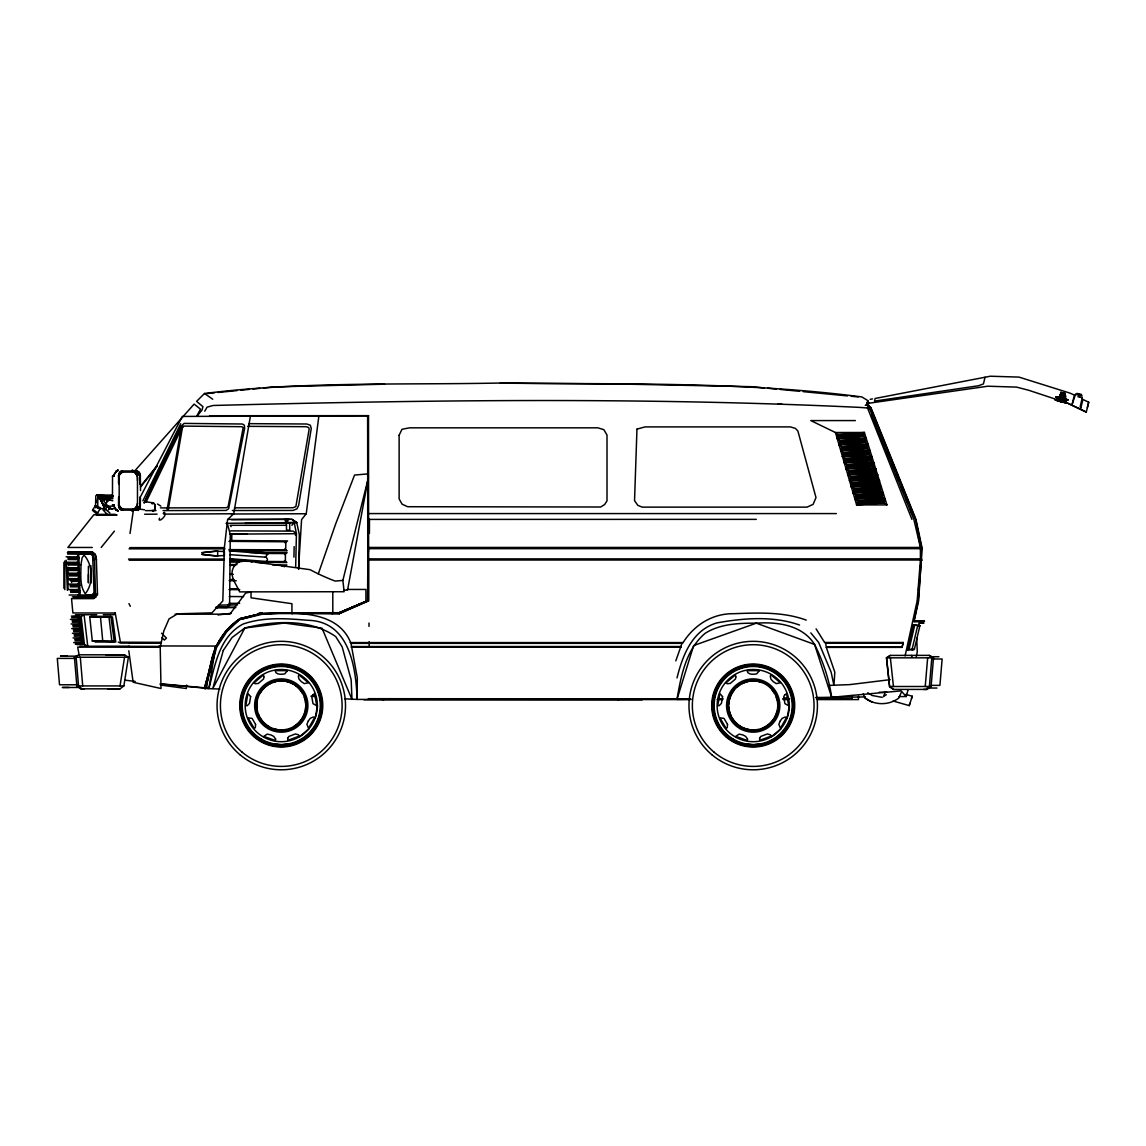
<?xml version="1.0" encoding="UTF-8"?>
<svg xmlns="http://www.w3.org/2000/svg" width="1146" height="1146" viewBox="0 0 1146 1146"><rect width="100%" height="100%" fill="white"/><g stroke="black" fill="none" stroke-linecap="round" stroke-linejoin="round"><path stroke-width="1.5" d="M88.4 574.433L88.4 582.641L88.4 566.224M90.906 583.242L90.906 565.623M137.477 480.418L137.477 477.982A5.859 4.24 -90 0 0 137.162 475.733L134.87 472.567A5.859 4.24 -90 0 0 133.237 472.123L121.634 472.123A5.859 4.24 90 0 0 120.803 472.238M139.927 501.332L139.898 503.753M140.342 501.332L140.342 497.722L140.328 505.4M140.672 496.39L182.329 416.428L368.511 415.769L368.654 600.934L339.273 613.626L284.423 612.909L261.675 614.356L240.245 619.499L260.916 613.826M920.41 560.007L367.823 560.022L367.594 600.762L339.402 612.866L339.388 613.597L367.68 600.934L367.823 547.459L920.41 547.444L920.41 560.007L917.187 600.762L905.082 655.97M367.637 416.27L367.751 548.834L368.554 548.733M368.367 600.762L368.41 560.022M369.399 533.406L369.47 519.367M97.739 508.265L97.868 496.576L98.785 495.731L112.437 496.232M227.366 607.423L216.809 607.323L227.366 607.423L229.601 604.916L230.289 534.351L227.066 522.533M298.734 569.233L299.278 534.351L296.714 522.533L291.858 519.281L227.868 519.367M914.379 621.304L924.564 621.304L913.992 621.848L918.619 600.919L922 547.616L916.012 519.539L871.247 408.391L867.966 404.753L869.742 409.165M298.519 569.046L301.584 519.582L306.24 513.752L318.817 416.428M250.358 416.428L233.727 513.752L227.596 519.582L224.372 547.63L222.825 600.934L211.938 612.866L177.544 613.826L169.049 618.897L163.778 631.059L160.211 647.275L161.013 688.517L133.137 682.271L128.81 650.785M231.707 540.482L231.836 534.466M285.139 518.866L285.841 523.063L285.569 519.897L287.703 519.926L288.19 518.894L285.139 518.866L286.299 519.897L285.497 523.049M285.626 518.88L285.913 519.912M286.915 523.077L287.632 523.077L287.159 518.894L288.19 518.894M285.841 523.063L287.288 523.063L287.703 518.88M293.935 557.142L294.164 546.613M226.006 523.335L294.221 522.547L296.427 533.692L295.668 567.041M95.505 507.778L95.82 495.803L96.636 495.115L112.365 495.072M118.554 483.383L118.582 475.705A5.272 3.825 90 0 1 119.17 473.37L120.316 471.794A5.272 3.81 -90 0 1 122.006 470.977L136.904 470.977M118.983 484.271L119.084 476.836M911.915 519.367L867.536 408.005L868.382 402.447M369.184 560.007L369.256 558.876M107.008 514.11L103.412 510.314L103.584 507.993L105.833 505.673L111.878 509.068L105.833 505.673M917.617 600.919L918.175 593.814M918.462 590.262L919.307 579.604M919.722 574.275L920.424 565.408M114.142 475.361L114.099 476.22L112.523 476.22L112.48 498.438M96.837 502.564L97.868 497.249L112.809 495.831M925.237 686.497L927.644 657.833M929.392 686.497L931.813 657.833M931.096 686.497L933.503 657.833L929.205 655.369L890.37 655.397L886.517 657.833L889.583 686.497L893.393 689.419L927.128 689.419L931.096 686.497L889.583 686.497L886.517 657.833L890.37 655.397M789.365 705.678C789.279 718.213 782.346 730.303 771.559 736.692A36.099 36.099 0 0 1 719.359 718.127A36.099 36.099 0 0 1 746.906 670.066A36.099 36.099 0 0 1 789.308 705.735L787.23 717.768M186.655 685.079L186.325 688.517L160.512 685.05M230.475 549.822L264.654 552.616L267.835 553.919L265.227 557.314M368.525 558.962L367.751 559.062L367.823 547.459M210.678 667.66C211.795 647.476 224.014 630.028 240.073 618.611L260.772 613.64L292.86 612.738M130.028 533.477L133.323 510.5L131.675 510.615M1064.62 397.719L1060.165 396.602L1063.173 397.863M1060.523 394.625C1073.859 397.59 1053.088 393.479 1062.915 395.356L1060.523 394.682L1064.849 395.628M1060.609 394.052L1064.892 395.356L1060.623 393.98M1062.757 393.135L1065.15 393.565L1060.852 392.362L1060.738 393.221L1065.035 394.31L1064.09 398.751L1061.898 398.407L1061.368 400.613M1060.222 401.086L1056.798 400.441L1057.514 397.59L1060.924 398.307L1060.05 401.515L1063.402 402.303L1065.107 402.575L1065.909 399.209L1055.781 396.888L1068.043 400.011L1058.603 397.146M1060.924 398.307C1047.731 394.081 1079.589 402.919 1060.895 397.762L1068.043 400.011L1055.838 397.075L1059.176 397.404M1061.697 393.107L1061.998 394.926M1061.898 398.407L1066.697 399.639L1065.637 402.618L1062.686 401.702L1065.995 402.533L1065.837 401.716M1063.273 394.725L1061.726 394.339L1063.287 394.682L1062.729 397.017M1063.445 394.152L1062.571 393.809L1062.184 395.442M1063.187 398.407L1063.574 396.774M1061.64 397.576L1061.998 396.144L1060.408 395.427L1064.72 396.502L1064.591 397.375L1060.308 396.158L1063.545 396.974M1065.035 394.31L1060.838 392.491M120.029 685.924L124.527 657.245M107.81 688.832L120.029 688.832L123.883 685.924L128.381 657.245L124.527 654.824L105.833 654.796M159.967 684.004L208.901 688.488L215.534 647.103L226.12 630.887L240.073 618.611L260.772 613.64M886.846 692.17L885.256 692.256L883.423 696.639L886.331 694.677M339.273 613.626L339.402 612.866L284.337 612.752C310.022 613.439 340.161 615.803 350.991 643.35L357.323 677.931L357.122 699.418L344.831 698.859M255.93 562.342L263.852 562.786L267.004 561.526L267.448 559.105L266.101 557.2L229.802 554.664M368.11 478.928L347.567 590.004L344.001 590.305M691.196 699.218L676.971 699.418C681.025 675.854 685.938 649.667 705.062 633.366C720.347 623.711 738.783 623.152 756.303 623.166C777.389 621.734 802.343 624.928 814.591 644.453C822.943 661.228 829.002 678.733 831.667 697.298L865.388 696.954M919.88 625.673L914.365 649.41L907.489 649.868L913.333 624.914L919.88 625.673L913.333 624.914M914.594 625.687L909.036 649.438L907.489 649.868M917.66 625.687L912.087 649.424M104.415 507.807L99.759 498.023L112.809 498.682M916.241 656.859L917.273 651.73L916.714 637.677M810.838 632.921L818.674 642.476L831.151 672.215L833.93 685.394L834.818 672.215L826.309 647.39L902.045 647.375L903.206 642.476L824.619 642.476L816.081 628.868M1082.254 397.834L1080.248 406.501L1080.735 408.377L1082.913 399.481L1088.7 402.203L1087.382 407.575M918.476 626.404L919.264 623.023L923.748 623.009L919.264 623.023M886.947 504.899L856.606 504.899L835.434 432.515L838.213 434.592L864.385 432.486L886.947 504.899L884.096 502.822L885.056 498.868L882.219 496.791L883.179 492.823L880.343 490.76L881.303 486.792L878.466 484.729L879.426 480.761L876.59 478.684L877.55 474.731L874.713 472.653L875.659 468.7L872.837 466.623L873.782 462.655L870.96 460.577L871.905 456.624L869.083 454.547L870.029 450.593L867.207 448.516L868.138 444.562L865.33 442.485L866.261 438.531L863.454 436.44L864.385 432.486L835.434 432.515L810.795 420.582L855.346 420.582M902.045 647.375L903.206 642.476M1078.988 393.866L1078.615 395.413L1079.432 393.98M985.03 377.292L983.44 383.924L978.512 385.744L874.513 401.114L875.157 398.464L990.287 376.217L1018.98 377.106L1069.949 393.107L1074.346 395.041L1072.169 404.294L1075.521 394.224M1059.864 398.034L1060.781 394.296M1064.978 399.782L1065.895 396.043M865.273 405.412L869.212 403.177L987.838 386.216L1016.531 387.104L1028.693 390.256L1067.485 403.106L1086.279 412.087L1088.7 402.203M342.855 580.435L368.167 478.656A6.847 6.847 0 0 0 367.622 473.928L354.558 475.046L335.592 524.123L318.302 573.86A210.463 210.463 0 0 0 335.191 581.094L342.855 580.435L344.158 591.723L239.643 591.88C236.635 584.56 229.243 576.553 233.139 568.115A12.534 12.534 0 0 1 239.514 561.798L246.304 560.809L310.108 569.691A211.308 211.308 0 0 0 318.302 573.86M1058.417 400.627L1056.397 400.198L1057.6 396.974M1058.947 398.607C1052.085 395.298 1076.352 402.604 1060.766 398.665L1065.823 399.725M1060.208 395.757L1060.852 392.362M1059.921 397.719L1060.551 394.453L1062.958 395.112C1062.442 392.791 1065.221 393.551 1063.732 395.356M1059.778 398.765L1060.193 396.888L1062.356 397.375M1063.846 396.459C1062.944 394.167 1066.138 394.768 1064.405 394.267M1063.259 399.424L1066.539 399.51M1064.376 396.803L1065.164 393.45M1063.488 401.63L1056.798 400.441L1058.345 401.014M1064.104 399.682L1064.72 396.502M837.196 438.546L863.454 436.44L862.852 434.578L838.743 436.454L837.196 438.546L866.261 438.531L864.729 440.608L839.989 440.623L837.196 438.546L838.213 434.592L862.852 434.578L864.385 432.486M838.958 444.576L865.33 442.485L864.729 440.608L840.505 442.485L838.958 444.576L868.138 444.562L866.605 446.639L841.751 446.654L838.958 444.576L839.989 440.623L866.261 438.531M840.734 450.607L867.207 448.516L866.605 446.639L842.281 448.53L840.734 450.607L870.029 450.593L868.482 452.67L843.513 452.684L840.734 450.607L841.751 446.654L868.138 444.562M842.496 456.638L869.083 454.547L868.482 452.67L844.043 454.561L842.496 456.638L871.905 456.624L870.358 458.701L845.29 458.715L842.496 456.638L843.513 452.684L870.029 450.593M844.258 462.669L870.96 460.577L870.358 458.701L845.82 460.592L844.258 462.669L873.782 462.655L872.235 464.746L847.052 464.746L844.258 462.669L845.29 458.715L871.905 456.624M846.02 468.7L872.837 466.623L872.235 464.746L847.582 466.623L846.02 468.7L875.659 468.7L874.112 470.777L848.814 470.777L846.02 468.7L847.052 464.746L873.782 462.655M847.782 474.731L874.713 472.653L874.112 470.777L849.358 472.653L847.782 474.731L877.55 474.731L875.988 476.808L850.59 476.822L847.782 474.731L848.814 470.777L875.659 468.7M849.558 480.776L876.59 478.684L875.988 476.808L851.12 478.684L849.558 480.776L879.426 480.761L877.865 482.838L852.352 482.853L849.558 480.776L850.59 476.822L877.55 474.731M851.32 486.806L878.466 484.729L877.865 482.838L852.896 484.729L851.32 486.806L881.303 486.792L879.741 488.869L854.114 488.884L851.32 486.806L852.352 482.853L879.426 480.761M853.082 492.837L880.343 490.76L879.741 488.869L854.658 490.76L853.082 492.837L883.179 492.823L881.632 494.9L855.876 494.914L853.082 492.837L854.114 488.884L881.303 486.792M854.844 498.868L882.219 496.791L881.632 494.9L856.42 496.791L854.844 498.868L885.056 498.868L883.509 500.931L857.652 500.945L854.844 498.868L855.876 494.914L883.179 492.823M856.606 504.899L858.196 502.822L883.509 500.931L884.096 502.822L856.606 504.899L857.652 500.945L885.056 498.868M315.293 717.768L317.428 705.678C317.327 718.213 310.423 730.303 299.622 736.692A36.099 36.099 0 0 1 247.421 718.127A36.099 36.099 0 0 1 274.968 670.066A36.099 36.099 0 0 1 317.37 705.735M215.534 647.103L204.36 688.345L219.917 689.104M868.152 405.097L868.811 402.618L867.164 402.289L866.534 404.796L868.152 405.097L872.12 414.58M208.916 688.488C215.119 664.823 219.173 636.99 242.909 624.126C263.924 616.734 286.4 618.511 308.202 620.301C349.372 621.347 355.962 667.029 357.122 699.418L690.379 699.59M899.094 696.61L906.2 696.539L908.004 690.035M284.423 612.909L260.844 613.654L240.087 618.725C216.021 633.623 209.202 662.116 206.695 688.288L207.87 688.116M677.014 677.931C682.601 655.34 692.256 630.171 716.823 622.923C743.926 617.995 773.206 615.717 799.564 625.043M676.971 699.418L693.631 645.556L756.303 623.166L814.591 644.453L831.667 697.298L901.143 690.866L906.2 696.539M893.049 700.994L909.222 705.621L909.981 703.272M905.813 694.39L912.273 696.238L909.222 705.621M911.514 698.587L912.273 696.238M675.811 660.855L681.999 643.336L683.102 642.577C694.19 624.928 712.568 613.382 733.712 613.697C758.065 612.838 782.976 611.592 806.254 620.115M163.935 513.179C161.658 514.654 167.259 510.471 163.391 513.48M901.315 692.413L898.722 698.1C889.138 705.492 874.713 705.492 865.13 698.1L863.182 693.831M139.697 507.821L138.666 509.254M119.728 474.487L123.195 471.565A6.446 4.67 -90 0 0 121.118 472.567L120.344 473.427A6.446 4.67 -90 0 0 118.983 477.982M139.182 506.618L137.778 508.538A6.446 4.67 -90 0 1 135.715 509.54L138.551 507.678A6.446 4.67 -90 0 0 139.927 503.123L139.927 496.834M146.086 502.063L181.584 428.318L183.962 426.097L241.806 426.699L243.196 427.558L228.14 506.589L226.378 507.735L160.426 507.907M142.892 500.859L180.739 423.719L144.052 503.108L181.125 426.255L184.105 423.404L242.408 424.006L244.37 425.238L244.628 428.489L228.627 508.795L226.106 510.428L163.033 510.586M103.412 510.314L105.547 509.426L107.051 506.561M217.21 607.853L218.642 605.174L229.601 604.916M139.21 506.919L139.712 506.031L139.268 506.861M204.762 411.213L207.068 407.174L213.07 405.483C428.489 399.911 644.296 397.218 859.615 407.389L867.536 408.005M102.438 500L108.283 499.37L109.944 497.88L107.137 501.289L109.944 497.88L100.791 500.415L104.515 507.879M66.124 556.784L76.968 556.884L78.616 554.163L67.585 554.048M66.554 562.242L77.14 562.328L78.788 559.62L68.015 559.506M66.984 567.7L77.312 567.771L78.959 565.064L68.445 564.978M68.961 573.172L77.484 573.229L79.131 570.507L68.875 570.436M67.843 578.63L77.656 578.673L79.303 575.965L69.304 575.894M68.273 584.102L77.828 584.116L79.475 581.409L71.195 581.366M68.703 589.56L78 589.574L79.661 586.852L70.164 586.824M69.132 595.018L78.172 595.018L79.833 592.31L70.594 592.296M152.074 503.796C155.727 500.229 156.415 512.606 152.389 510.615M67.399 552.673L92.826 552.386L95.304 554.506L96.379 559.492L97.51 594.846L93.743 598.613L71.525 598.613L72.886 612.967L115.23 613.01L114.127 614.714L103.312 614.7M826.309 647.39L825.679 643.107L824.619 642.476M97.353 593.771L94.287 596.822L72.327 596.822M94.43 593.17L92.511 595.032L80.464 595.032M1063.946 396.058L1060.379 395.141L1061.74 395.442M120.373 473.814L120.946 473.054M868.367 400.814L867.164 402.375L868.811 402.618M197.012 415.669L200.478 409.151L194.132 404.094L135.228 470.361M72.37 633.28L79.79 633.179L81.137 631.432L73.63 631.532M70.393 619.313L78.129 619.227L79.475 617.493L71.668 617.565M71.052 623.968L78.687 623.868L80.034 622.135L72.327 622.221M71.711 628.624L79.246 628.524L80.578 626.79L72.972 626.876M73.029 637.935L80.349 637.821L81.695 636.087L74.289 636.188M73.673 642.591L80.908 642.476L82.24 640.743L74.948 640.843M295.324 535.096L296.427 533.692L293.19 531.114L230.704 530.87M140.571 487.007L157.131 466.221M196.868 416.313L201.997 410.11L202.942 406.672L196.596 401.358L204.518 393.479C302.587 381.274 401.673 385.056 500.272 383.022C620.888 384.555 741.949 381.317 861.849 396.931L867.479 400.369M140.6 486.262L157.188 465.491M138.165 510.5L140.127 508.036M1063.302 396.086L1064.835 396.258L1061.697 395.528L1064.835 396.258L1063.116 395.814M101.177 547.459L114.414 531.128M284.566 554.549L287.102 552.701L249.914 552.487M284.28 566.797L286.815 564.949L272.562 564.849M291.872 525.312L294.221 522.547M152.232 503.538C156.085 500.773 156.085 513.164 152.232 510.4M104.601 504.827L112.852 495.545M284.924 542.789L287.546 540.941L230.403 540.525M108.254 509.956L110.26 507.879M309.062 728.67L299.622 736.692M780.999 728.67L771.559 736.692M137.148 508.05L138.007 507.291M1064.548 397.762L1060.251 396.559L1063.603 397.49L1062.686 397.146M78.172 595.018L80.234 596.393L92.711 596.393L95.476 593.657L94.502 559.635L93.485 554.879L91.236 552.945M89.775 617.078L90.949 616.276L110.89 616.39L114.213 641.431L92.31 641.029L89.775 617.078L108.999 617.193L110.89 616.39M72.943 616.691L81.137 616.62L84.059 614.7L87.755 646.258L84.446 644.51L76.897 644.639M1062.987 395.828L1060.379 395.155L1061.368 395.227M84.346 688.832L80.807 688.846L76.854 685.924L74.433 657.245L78.73 654.796L124.527 654.824M1061.554 393.766L1060.752 393.465L1061.855 393.637M251.175 562.084L253.237 561.225L229.845 559.434L238.655 560.079L230.088 560.337M115.775 471.708A5.859 4.04 90 0 1 118.339 470.361L117.723 470.433A5.816 4.068 -81.2 0 0 116.777 470.762L114.428 473.971A5.859 4.24 90 0 0 114.099 476.22L112.48 476.22L113.382 475.877M217.998 614.958L231.291 613.282M133.423 510.6L132.492 510.744A5.859 4.04 90 0 1 131.317 510.486M383.036 699.862L383.838 699.69M250.859 591.981L245.645 593.055L229.888 614.184L175.037 614.184M131.79 470.462L132.077 470.404A5.859 4.04 -90 0 1 132.492 470.361L133.108 470.433A5.859 4.24 -90 0 0 132.492 470.361L132.077 470.404M870.158 399.338L872.478 398.894M288.391 743.897L281.587 744.757L274.768 744.012M760.328 743.897L753.524 744.757L746.705 744.012M890.141 679.664L849.859 684.606L829.231 685.394M202.183 552.659L217.081 551.183L224.372 551.598L224.372 555.495L217.081 555.91L202.183 554.435L202.183 552.659L217.668 550.882L217.668 556.211L202.183 554.435M207.469 393.522L214.46 392.834M217.955 392.476L237.165 390.571M240.66 390.213L249.398 389.354M252.894 388.995L259.884 388.308M263.379 387.95L273.865 386.904L384.598 384.182M233.283 560.609L238.597 560.079M893.393 689.419L889.583 686.497M1061.21 396.888L1062.944 397.39M119.17 507.735L120.244 509.254A5.272 3.81 89.9 0 0 122.006 510.128L136.904 510.128M882.191 697.355L872.163 695.493L867.794 692.728M245.172 523.35L296.728 522.533L291.858 519.281M292.259 522.705L296.714 522.533M97.868 497.249L112.996 496.748M74.691 639.396L82.354 639.282L81.695 636.087M77.957 643.98L75.35 644.052L82.899 643.923L79.59 616.032L71.396 616.104M79.833 646.373L82.483 646.315M74.032 634.741L81.796 634.626L81.137 631.446M72.714 625.415L80.693 625.329L80.034 622.135M73.373 630.071L81.251 629.985L80.578 626.79M1061.21 396.845L1062.356 397.06M117.279 510.615L115.904 509.54L116.72 510.242A5.859 4.24 -90 0 0 118.339 510.744L116.047 509.798L114.428 507.134A5.816 3.739 87.8 0 1 114.113 505.744L114.099 504.885L112.48 504.885L114.099 504.885A5.859 4.24 90 0 0 114.428 507.134L116.777 510.328A5.816 4.04 80.1 0 0 117.723 510.672L118.339 510.744A5.859 4.04 -90 0 1 115.775 509.411M72.055 620.76L80.148 620.674L79.475 617.493M75.464 614.772L96.78 614.7M717.869 698.859L723.198 698.788M783.649 697.957L787.216 697.9M815.666 697.513L831.667 697.298M234.715 607.265L215.577 607.466L235.818 607.595M230.188 525.298L286.557 525.298M247.307 534.136L229.601 534.151L296.427 533.692M909.036 649.438L914.365 649.41M290.282 519.367L231.564 519.711M228.154 604.988L237.05 604.93M144.597 514.239L157.074 514.167M164.207 514.124L233.727 513.752M83.816 646.272L129.269 646.158M231.306 513.995L306.24 513.752M228.985 603.369L239.657 603.326M92.31 641.029L114.213 641.431M234.472 507.821L293.047 507.735L295.869 506.589L309.162 429.12L308.718 427.558L306.283 426.699L247.593 426.341M145.513 510.629L156.014 510.6M232.366 510.514L293.018 510.428L297.029 508.795L298.662 505.343L311.254 428.489L310.337 425.238L306.884 424.006L248.797 423.648M96.622 515.127L116.792 515.127M259.082 612.895L262.606 612.895M95.161 642.032L115.775 642.018L112.451 616.978L92.497 616.863M128.81 643.25L161.314 643.192L161.299 642.347L120.387 642.19L115.23 613.01M209.56 415.74L368.582 415.654L367.723 416.428L367.837 513.752L368.611 513.752M863.454 436.44L838.743 436.454L838.213 434.592M865.33 442.485L840.505 442.485L839.989 440.623M867.207 448.516L842.281 448.53L841.751 446.654M869.083 454.547L844.043 454.561L843.513 452.684M870.96 460.577L845.82 460.592L845.29 458.715M872.837 466.623L847.582 466.623L847.052 464.746M874.713 472.653L849.358 472.653L848.814 470.777M876.59 478.684L851.12 478.684L850.59 476.822M878.466 484.729L852.896 484.729L852.352 482.853M880.343 490.76L854.658 490.76L854.114 488.884M882.219 496.791L856.42 496.791L855.876 494.914M884.096 502.822L858.196 502.822L857.652 500.945M103.427 506.16L114.113 506.16M101.263 508.695L104.257 508.695M108.741 508.695L115.173 508.695M133.237 472.123A5.859 4.24 90 0 1 137.477 477.982L137.477 503.123A5.859 4.24 90 0 1 137.162 505.372L134.87 508.538A5.859 4.24 90 0 1 133.237 508.982L121.634 508.982A5.859 4.24 90 0 1 120.803 508.867M367.751 513.58L836.379 513.58M96.565 514.353L115.288 514.353M116.777 514.798L93.786 514.798L67.886 547.459L92.282 547.459M286.156 519.439C282.847 519.453 290.439 519.467 287.145 519.482M367.766 519.41L756.303 519.367M129.799 547.63L224.372 547.63M367.665 548.662L920.267 548.662M129.054 548.834L224.931 548.834M367.665 558.89L920.238 558.876M128.553 559.062L224.415 559.062M129.169 560.193L223.756 560.193M347.138 589.445L365.903 589.445L365.903 601.55M73.874 597.41L95.834 597.41M924.12 621.146L913.949 621.146L918.175 600.762L921.398 560.022L921.556 547.459L915.582 519.367L870.802 408.234M130.615 643.078L120.545 643.092L118.253 642.118M350.175 642.577L683.102 642.577M825.679 643.107L902.446 643.107M350.991 643.35L681.999 643.336M159.165 645.943L215.892 646.072M351.722 646.545L680.767 646.53M901.644 646.745L826.753 646.759M160.211 647.275L77.67 647.118L79.275 655.77M681.311 647.075L351.091 647.103M911.944 649.839L912.932 649.839M77.369 656.157L60.552 656.157L67.328 656.157M930.552 656.73L938.875 656.73M74.433 657.245L128.381 657.245M886.517 657.833L933.503 657.833M75.779 658.406L57.3 658.406L59.52 684.778L78 684.778M932.171 658.993L942.141 658.993L939.921 685.365L931.583 685.365M76.854 685.924L123.883 685.924M69.247 687.471L62.471 687.471L80.951 687.471M926.985 688.044L936.955 688.044M80.822 688.832L120.029 688.832M368.324 698.688L689.949 698.859M718.456 698.859L722.023 698.859M782.603 698.859L789.737 698.859M816.468 698.859L852.108 698.859L852.108 695.45M717.195 699.59L722.567 699.59M783.363 699.59L788.72 699.59M817.342 699.59L858.469 699.59L858.469 696.31M363.984 699.791L642.276 699.791M70.436 590.921L80.062 590.935L79.661 586.852M264.21 613.54L292.76 613.568M332.011 613.611L339.144 613.611M923.59 689.419L926.785 689.419M407.833 699.046L448.716 699.103M228.914 549.622L285.683 549.836L287.159 550.753L230.475 550.553M265.915 553.475L285.383 553.547L285.426 561.597L286.901 562.514L263.795 562.342M69.562 579.991L79.719 580.048L79.303 575.965M69.992 585.463L79.891 585.491L79.475 581.409M332.096 612.709L339.331 612.723L363.984 602.266L339.331 612.723L308.188 612.723M128.868 646.344L160.469 646.444M879.254 692.241L885.256 692.256M69.132 574.533L79.547 574.59L79.131 570.507M500.272 383.179L616.763 383.953L751.69 386.689L764.124 387.878M229.802 564.534L236.936 564.591M68.259 563.603L79.203 563.703L78.788 559.62M68.703 569.075L79.375 569.147L78.959 565.064M229.615 588.7L238.54 588.758M228.999 589.603L239.743 589.674M228.971 541.356L285.855 541.786L285.683 549.836L284.781 548.819M68.803 552.114L78.931 552.229M70.35 552.701L76.252 552.759M67.829 558.145L79.031 558.245L78.616 554.163M230.446 561.182L242.852 561.282M246.404 561.311L249.957 561.325M265.915 561.454L285.426 561.597L284.495 560.523M230.031 562.084L238.912 562.156M230.088 565.379L235.417 565.422M281.558 565.766L285.11 565.795M229.744 574.332L233.311 574.361M230.446 579.532L233.999 579.561M229.128 580.693L236.277 580.75M229.286 596.522L243.568 596.636M67.886 551.699L92.296 551.971L95.304 554.506L96.508 560.022M90.663 554.048L79.174 553.948L90.663 554.048L92.64 555.724L93.485 559.821M286.4 523.178L289.637 523.235L289.766 530.211L286.514 530.082L286.4 523.178L281.458 522.705L289.637 523.235M778.22 403.807L781.744 403.965M96.636 495.115L105.346 495.645M920.696 548.762L921.842 548.834L920.696 548.719M920.682 558.976L921.685 559.047M1057.572 397.189L1058.675 397.318M230.475 558.718L267.004 561.526M310.924 696.224L316.282 696.639M229.128 550.825L267.835 553.919M160.626 683.833L206.122 687.958M1061.626 393.823L1065.035 394.582L1062.07 393.823M767.677 388.222L776.544 389.081M780.097 389.425L799.636 391.302M803.188 391.645L847.567 395.914M851.12 396.258L858.225 396.946M112.852 500.773L101.908 498.639L109.629 508.265M153.392 502.893L145.442 501.704M124.685 680.094L135.185 681.426M137.792 508.881L144.482 509.769M99.759 498.023L108.311 499.327M1057.371 399.897L1055.036 399.782L1067.327 402.862L1055.122 399.925L1057.457 399.911M1063.216 393.092L1060.809 392.648L1065.092 393.952M1064.691 396.659L1062.915 396.301L1064.677 396.817M617.766 699.69L618.568 699.862M1063.259 397.877C1051.326 395.427 1073.773 400.455 1060.193 396.888M1076.882 393.393L1081.523 394.468M1075.55 394.367L1082.282 395.929M1077.899 396.717L1079.747 397.146M1080.062 397.218L1081.896 397.633M1060.236 400.642L1060.924 400.785M1064.634 397.046L1060.895 395.771M1062.8 394.31L1060.623 393.565L1062.471 394.224M92.711 596.393L94.287 596.822M1062.127 395.026L1064.82 395.785M1057.4 400.341L1056.411 400.212M1064.19 401.702L1065.193 402.06M1059.563 399.238L1064.691 400.971M1067.485 403.106L1086.279 412.087M94.789 506.561L99.974 509.068M929.205 655.369L932.07 657.016M865.13 698.1L872.235 702.269M157.518 504.011L160.884 506.131M77.656 578.673L79.719 580.048M77.828 584.116L79.891 585.491M78 589.574L80.062 590.935M76.968 556.884L79.031 558.245M77.14 562.328L79.203 563.703M77.312 567.771L79.375 569.147M77.484 573.229L79.547 574.59M204.518 393.479L212.712 399.238M92.64 555.724L94.058 592.897L92.138 594.774L87.268 595.032M78.129 619.227L80.148 620.674M78.687 623.868L80.693 625.329M79.246 628.524L81.251 629.985M80.349 637.821L82.354 639.282M79.79 633.179L81.796 634.626M80.908 642.476L82.899 643.923L82.24 640.743M93.027 509.426L97.625 512.921M105.547 509.426L109.873 512.921M138.594 471.794L139.74 473.37M161.6 633.251L166.428 638.078L164.422 640.07L162.016 637.663M867.708 404.925L871.247 408.391L867.966 404.825M223.456 550.538L224.372 551.598M99.63 498.639L105.26 506.475M119.685 506.303L120.373 507.291M911.242 655.369L912.073 656.73M128.939 603.584L130.3 606.306M138.007 473.814L138.422 474.802M874.756 421.126L876.733 426.04M887.276 452.226L889.239 457.125M891.875 463.672L893.851 468.585M896.487 475.132L898.464 480.045M901.1 486.592L903.077 491.505M905.712 498.052L907.689 502.951M910.325 509.497L912.302 514.411M871.676 414.651L913.835 519.367L920.41 547.444M918.533 537.56L920.467 545.854M108.999 617.193L111.835 641.015M81.137 616.62L84.446 644.51M890.37 657.833L893.45 686.497M79.833 592.31L80.234 596.393M100.504 617.193L102.739 641.015M80.306 657.245L82.713 685.924M76.137 657.245L78.544 685.924M66.167 560.236L67.356 590.233M71.496 579.547L71.611 582.555M140.328 475.705L140.528 490.56M139.927 477.982L139.898 477.352A6.446 4.67 90 0 0 139.182 474.487L137.778 472.567A6.446 4.67 90 0 0 135.715 471.565L138.551 473.427A6.446 4.67 -90 0 1 139.927 477.982L139.927 484.271M118.983 503.123L119.026 503.696A6.446 4.67 -90 0 0 119.728 506.618L123.195 509.54A6.446 4.67 -90 0 1 121.118 508.538L120.344 507.678A6.446 4.67 90 0 1 118.983 503.123L118.983 496.834M118.554 497.722L118.582 505.4A5.272 3.81 89.9 0 0 119.17 507.735M368.998 623.023L369.026 626.404M369.17 641.617L369.213 646.702M368.41 548.662L368.439 552.071M251.017 591.866L251.031 597.811L291.929 603.698L291.929 613.669L332.813 613.611L332.784 591.737M119.17 483.641L119.17 497.464M68.029 562.629L68.029 564.82M68.029 567.227L68.029 574.834M68.029 576.08L68.029 589.674M64.821 560.938L64.821 589.674M63.89 562.357L63.89 588.256M230.79 526.258A2.421 0.774 35.6 0 1 231.062 526.63M777.031 711.136A24.496 24.496 0 0 1 776.243 713.8M775.727 715.133A24.496 24.496 0 0 1 774.452 717.683M773.722 718.886A24.496 24.496 0 0 1 763.093 727.925M757.664 729.601A24.496 24.496 0 0 1 742.364 727.481M741.104 726.822A24.496 24.496 0 0 1 738.697 725.26M737.566 724.372A24.496 24.496 0 0 1 734.514 721.364M733.626 720.247A24.496 24.496 0 0 1 732.05 717.883M731.363 716.622A24.496 24.496 0 0 1 728.756 707.039M728.741 704.174A24.496 24.496 0 0 1 734.414 689.806M737.422 686.783A24.496 24.496 0 0 1 739.7 685.079M742.178 683.646A24.496 24.496 0 0 1 747.55 681.684M750.358 681.197A24.496 24.496 0 0 1 756.045 681.197M758.853 681.684A24.496 24.496 0 0 1 761.603 682.515M771.989 689.82A24.496 24.496 0 0 1 774.438 693.344M776.243 697.241A24.496 24.496 0 0 1 777.045 699.962M305.395 701.366A24.496 24.496 0 0 1 305.38 709.775M305.108 711.136A24.496 24.496 0 0 1 304.32 713.8M303.79 715.133A24.496 24.496 0 0 1 293.705 726.621M285.741 729.601A24.496 24.496 0 0 1 273.049 728.598M269.167 726.822A24.496 24.496 0 0 1 263.537 722.424M262.592 721.364A24.496 24.496 0 0 1 260.113 717.883M259.44 716.622A24.496 24.496 0 0 1 258.294 714.015M257.162 709.875A24.496 24.496 0 0 1 257.134 701.352M260.027 693.33A24.496 24.496 0 0 1 267.777 685.079M268.981 684.334A24.496 24.496 0 0 1 271.545 683.045M272.877 682.515A24.496 24.496 0 0 1 275.613 681.684M278.421 681.197A24.496 24.496 0 0 1 284.122 681.197M286.93 681.684A24.496 24.496 0 0 1 289.666 682.515M290.998 683.045A24.496 24.496 0 0 1 293.562 684.334M294.766 685.079A24.496 24.496 0 0 1 302.515 693.344M304.306 697.241A24.496 24.496 0 0 1 305.123 699.962M137.477 503.123A5.859 4.24 -90 0 1 133.237 508.982M114.17 475.375A5.816 3.682 -87.6 0 1 114.414 474.1L116.706 470.82A5.859 4.24 -89.9 0 1 118.339 470.361L116.72 470.863A5.859 4.011 -89.1 0 0 115.889 471.55M136.532 470.949A5.272 3.81 -90 0 1 139.225 472.496A5.272 3.81 90 0 1 140.342 476.22M122.378 510.156A5.272 3.825 -90 0 1 118.554 504.885M136.532 510.156A5.272 3.825 90 0 0 139.225 508.609A5.272 3.825 -90 0 0 140.342 504.885M115.23 508.609A5.859 4.04 -90 0 1 115.001 508.151M122.378 470.949A5.272 3.825 90 0 0 119.671 472.496A5.272 3.81 -90 0 0 118.554 476.22M164.394 513.924A4.126 1.404 -46.9 0 1 164.995 514.841A4.04 1.375 -46.9 0 1 161.128 519.611A4.04 1.375 -46.9 0 1 159.552 518.178M399.123 435.236L399.123 498.925L402.088 504.168L407.632 506.718L600.69 507.005L604.601 504.584L607.008 500.859L607.008 435.065L603.87 429.693L597.825 427.83L409.58 427.83L402.002 429.263L399.123 435.236M250.63 696.596L249.484 703.386L247.292 705.65L245.831 705.678L247.923 693.545L250.63 696.596M722.553 696.596L721.421 703.386L719.215 705.65L717.754 705.678L719.846 693.545L722.553 696.596M80.922 564.763C81.137 574.289 79.318 585.678 85.291 593.743C93.786 583.257 93.012 565.15 84.088 555.108L82.168 557.701L80.922 564.763M636.961 429.134L634.54 500.659L637.821 505.343L642.19 507.134L807.085 507.134L813.101 504.369L815.995 497.622L797.903 431.054L795.41 428.403L790.411 426.899L644.997 426.914L636.961 429.134M240.173 618.897L226.765 631.733L216.565 647.476L205.263 688.646L215.62 647.275L226.206 631.059L240.173 618.897M263.881 677.014L263.551 678.991L258.323 683.446L255.2 683.732L254.083 682.815L263.494 674.879L263.881 677.014M275.599 739.041L275.355 740.502L263.766 736.377L267.233 734.128L270.814 734.873L273.722 736.391L275.599 739.041M735.818 677.014L735.488 678.991L730.246 683.446L727.137 683.732L726.02 682.815L735.431 674.879L735.818 677.014M747.536 739.041L747.292 740.502L735.703 736.377L739.156 734.128L742.737 734.873L745.645 736.391L747.536 739.041M181.397 426.799L167.144 509.368L168.218 509.87L182.715 426.026L181.397 426.799M287.431 670.639L284.781 673.862C281.701 674.493 275.484 674.98 275.126 670.639L287.431 670.639M759.354 670.639L756.718 673.862C753.638 674.493 747.421 674.98 747.049 670.639L759.354 670.639M255.572 724.315L255.357 727.509L254.24 728.469L248.023 717.854L252.077 718.399L255.572 724.315M727.509 724.315L727.28 727.509L726.163 728.469L719.96 717.854L724.014 718.399L727.509 724.315M215.62 647.275L205.406 688.646L204.446 688.517L215.62 647.275M223.269 650.455L212.784 688.56L244.843 627.994C274.195 620.688 309.835 618.525 335.735 636.603L342.167 646.888L351.163 679.822L351.98 699.418L322.026 628.166L284.337 623.037L244.843 627.994L232.051 637.505L223.269 650.455M287.732 738.124L287.732 740.402L299.264 736.076L298.519 734.815L295.382 733.956L288.95 736.405L287.732 738.124M759.669 738.124L759.669 740.402L771.201 736.076L770.456 734.815L767.304 733.956L760.887 736.405L759.669 738.124M308.317 720.977L306.899 724.315L308.518 728.226L314.62 717.539L313.245 717.024L310.28 718.327L308.317 720.977M780.254 720.977L778.836 724.315L780.44 728.226L786.557 717.539L785.168 717.024L782.217 718.327L780.254 720.977M312.643 695.106L311.798 696.883L313.001 703.658L316.711 705.692L314.62 693.559L312.643 695.106M784.58 695.106L783.735 696.883L784.938 703.658L788.649 705.692L786.543 693.559L784.58 695.106M299.049 674.894L298.318 676.154L299.049 679.206L301.355 681.669L304.335 683.603L308.46 682.83L299.049 674.894M770.986 674.894L770.255 676.154L770.986 679.206L773.278 681.669L776.257 683.603L780.397 682.83L770.986 674.894M95.333 505.673L92.482 510.314L96.894 514.11L100.705 507.879L95.333 505.673M1057.156 397.218L1059.133 397.791L1057.156 397.218M367.608 600.733L339.331 612.723L367.594 600.762M922 547.616L920.84 547.544L922 547.616M921.842 560.179L920.84 560.108L921.842 560.179M1065.107 402.575L1060.05 401.515L1065.107 402.575M1065.121 401.831L1066.367 402.289L1065.121 401.831M239.987 754.756A64.233 64.233 0 0 0 344.531 716.708A64.233 64.233 0 0 0 259.297 645.198A64.233 64.233 0 0 0 239.987 754.756M711.91 754.756A64.233 64.233 0 0 0 816.453 716.708A64.233 64.233 0 0 0 731.234 645.198A64.233 64.233 0 0 0 711.91 754.756M737.494 724.215A24.496 24.496 0 0 0 777.375 709.689A24.496 24.496 0 0 0 744.857 682.414A24.496 24.496 0 0 0 737.494 724.215M740.574 727.366A25.327 25.327 0 0 0 778.564 705.435A25.327 25.327 0 0 0 740.574 683.503A25.327 25.327 0 0 0 740.574 727.366M733.526 739.256A39.036 39.036 0 0 0 792.215 705.692A39.036 39.036 0 0 0 733.812 671.642A39.036 39.036 0 0 0 733.526 739.256M733.411 739.829A39.594 39.594 0 0 0 792.803 705.535A39.594 39.594 0 0 0 733.411 671.241A39.594 39.594 0 0 0 733.411 739.829M732.767 740.946A40.884 40.884 0 0 0 794.092 705.535A40.884 40.884 0 0 0 732.767 670.124A40.884 40.884 0 0 0 732.767 740.946M726.535 737.322A41.5 41.5 0 0 0 794.078 712.74A41.5 41.5 0 0 0 739.012 666.528A41.5 41.5 0 0 0 726.535 737.322M739.786 728.541A26.645 26.645 0 0 0 779.839 705.621A26.645 26.645 0 0 0 739.972 682.4A26.645 26.645 0 0 0 739.786 728.541M714.087 752.177A60.853 60.853 0 0 0 813.13 716.121A60.853 60.853 0 0 0 732.394 648.378A60.853 60.853 0 0 0 714.087 752.177M265.557 724.215A24.496 24.496 0 0 0 305.438 709.689A24.496 24.496 0 0 0 272.92 682.414A24.496 24.496 0 0 0 265.557 724.215M268.651 727.366A25.327 25.327 0 0 0 306.627 705.435A25.327 25.327 0 0 0 268.651 683.503A25.327 25.327 0 0 0 268.651 727.366M261.589 739.256A39.036 39.036 0 0 0 320.278 705.692A39.036 39.036 0 0 0 261.875 671.642A39.036 39.036 0 0 0 261.589 739.256M261.474 739.829A39.594 39.594 0 0 0 320.866 705.535A39.594 39.594 0 0 0 261.474 671.241A39.594 39.594 0 0 0 261.474 739.829M260.83 740.946A40.884 40.884 0 0 0 322.155 705.535A40.884 40.884 0 0 0 260.83 670.124A40.884 40.884 0 0 0 260.83 740.946M254.598 737.322A41.5 41.5 0 0 0 322.141 712.74A41.5 41.5 0 0 0 267.075 666.528A41.5 41.5 0 0 0 254.598 737.322M267.849 728.541A26.645 26.645 0 0 0 307.902 705.621A26.645 26.645 0 0 0 268.035 682.4A26.645 26.645 0 0 0 267.849 728.541M242.15 752.177A60.853 60.853 0 0 0 341.193 716.121A60.853 60.853 0 0 0 260.457 648.378A60.853 60.853 0 0 0 242.15 752.177"/></g></svg>
